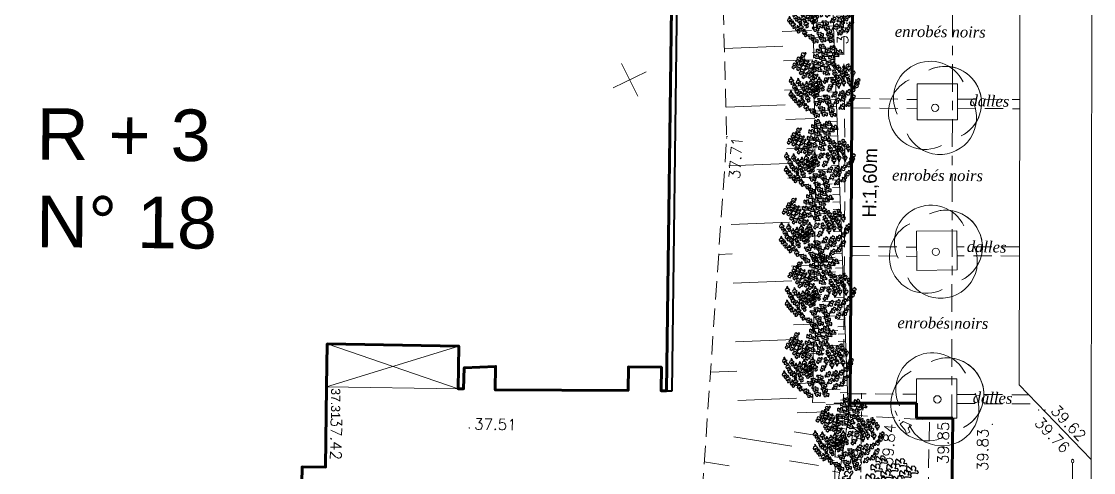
# Model space of a CAD drawing. Extents: x 996 to 1166918, y 537 to 295728.
# Drawn here: x 1134.04 to 1163.28, y 611.75 to 624.05 of the extents above; entities that cross this region are included whole.
import ezdxf

# ---------------------------------------------------------------- set-up
doc = ezdxf.new("R2010")
doc.units = 0
doc.header["$MEASUREMENT"] = 0
for name, pattern in [('CACHEx2', [0.75, 0.5, -0.25]), ('CONTINU', [0]), ('DGN2', [0.75, 0.5, -0.25]), ('DGN3', [1.25, 1, -0.25]), ('DGN4', [1.5, 0.75, -0.25, 0.25, -0.25])]:
    doc.linetypes.add(name, pattern=pattern)
doc.layers.get('0').update_dxf_attribs({"linetype": 'CONTINUOUS', "lineweight": 0})
doc.layers.add('Bardages bois', color=7, linetype='CONTINUOUS', lineweight=40, true_color=0xa35200)
doc.layers.add('Clôtures', color=7, linetype='CONTINUOUS', lineweight=120, true_color=0x04c83f)
doc.layers.add('BATIMENT', color=7, linetype='CONTINU')
doc.layers.add('TEXTE', color=7, linetype='CONTINUOUS')
doc.layers.add('Buissons', color=7, linetype='CONTINUOUS', true_color=0x04ec8b)
for name, color, linetype, lineweight in [('CF-FON-CADASTRE-DIGITALISE', 6, 'DGN4', 0), ('CF-TOPO-ALTITUDE-TN', 94, 'CONTINUOUS', 0), ('CF-TOPO-ALTITUDE-VOIRIE', 7, 'CONTINUOUS', 0), ('CF-TOPO-BATI', 7, 'CONTINUOUS', 0), ('CF-TOPO-CARROYAGE', 7, 'CONTINUOUS', 0), ('CF-TOPO-MOBILIER-FIXE', 7, 'CONTINUOUS', 0), ('CF-TOPO-NATURE-MATERIAUX-TXT', 7, 'CONTINUOUS', 0), ('CF-TOPO-RELIEF-NATUREL', 94, 'CONTINUOUS', 0), ('CF-TOPO-VEGETATION', 94, 'CONTINUOUS', 0), ('CF-TOPO-VOIRIE', 7, 'CONTINUOUS', 0), ('DIVERS', 7, 'CONTINU', 5), ('Texte projet', 7, 'CONTINU', 5)]:
    doc.layers.add(name, color=color, linetype=linetype, lineweight=lineweight)
doc.styles.add('ISO', font='j_iso')
doc.styles.add('LEROY', font='j_leroy')
doc.styles.add('SIMPLEX', font='simplex.shx')
doc.styles.get("Standard").update_dxf_attribs({"font": 'arial.ttf'})
doc.styles.add('Style-Times New Roman IF', font='timesi.ttf')

# ---------------------------------------------------------------- blocks, each defined once
blk = doc.blocks.new('BRANCHS', base_point=(1.4853, 0.588))
for p, q in [((1.4971, 0.6014), (1.4858, 0.588)), ((1.4858, 0.588), (1.5005, 0.5883)), ((1.5146, 0.6522), (1.4864, 0.6366)), ((1.4864, 0.6366), (1.4921, 0.6254)), ((1.4921, 0.6254), (1.5019, 0.6135)), ((1.5019, 0.6135), (1.4971, 0.6014)), ((1.5005, 0.5883), (1.5139, 0.5633)), ((1.5313, 0.6501), (1.5146, 0.6522)), ((1.5199, 0.5964), (1.5255, 0.6211)), ((1.5292, 0.6122), (1.5199, 0.5964)), ((1.5255, 0.6211), (1.5313, 0.6501)), ((1.5487, 0.6203), (1.5292, 0.6122)), ((1.5622, 0.5996), (1.5487, 0.6203)), ((1.5568, 0.5791), (1.5622, 0.5996)), ((1.5139, 0.5633), (1.5211, 0.5412)), ((1.5211, 0.5412), (1.5336, 0.5396)), ((1.5291, 0.572), (1.5482, 0.5759)), ((1.5308, 0.5654), (1.5291, 0.572)), ((1.5407, 0.5536), (1.5308, 0.5654)), ((1.5336, 0.5396), (1.5407, 0.5536)), ((1.5482, 0.5759), (1.5568, 0.5791))]:
    blk.add_line(p, q)
blk = doc.blocks.new('ARBRE12')
at = {"yscale": 3, "zscale": 3}
for p, xscale, rotation in [((-0.069, 1.578), 3.00000000000064, 60.00000000000705), ((0.466, 1.504), 3.00000000000064, 60.00000000000705), ((-0.207, 1.356), 3.00000000000064, 60.00000000000705), ((0.069, 1.181), 3.00000000000064, 60.00000000000705), ((0.225, 1.366), 3.00000000000064, 60.00000000000705), ((0.578, 1.19), 3.00000000000064, 60.00000000000705), ((0.768, 1.301), 3.00000000000064, 60.00000000000705), ((-1.098, 0.971), 3.00000000000064, 119.9999999999929), ((-0.882, 1.184), 3.00000000000064, 119.9999999999929), ((-0.345, 1.088), 3.00000000000064, 60.00000000000705), ((-0.051, 0.996), 3.00000000000064, 60.00000000000705), ((0.397, 1.033), 3.00000000000064, 60.00000000000705), ((-1.287, 0.685), 3.00000000000064, 119.9999999999929), ((-0.934, 0.879), 3.00000000000064, 119.9999999999929), ((-0.744, 0.805), 3.00000000000064, 119.9999999999929), ((-0.658, 0.648), 3.00000000000064, 119.9999999999929), ((-0.414, 0.783), 3.00000000000064, 60.00000000000705), ((-0.12, 0.728), 3.00000000000064, 60.00000000000705), ((0.268, 0.774), 3.00000000000064, 60.00000000000705), ((0.645, 0.837), 3, 180), ((-1.055, 0.602), 3.00000000000064, 119.9999999999929), ((-0.925, 0.399), 3.00000000000064, 119.9999999999929), ((-0.528, 0.436), 3.00000000000064, 119.9999999999929), ((-0.321, 0.652), 3, 180), ((-0.232, 0.46), 3.00000000000064, 60.00000000000705), ((0.13, 0.294), 3.00000000000064, 60.00000000000705), ((0.181, 0.525), 3.00000000000064, 60.00000000000705), ((-0.804, 0.214), 3.00000000000064, 119.9999999999929), ((-0.511, 0.232), 3.00000000000064, 119.9999999999929), ((-0.304, 0.131), 3.00000000000064, 119.9999999999929), ((-1.417, 0.051), 3, 180), ((-1.072, -0.013), 3, 180), ((-0.459, -0.05), 3, 180), ((-0.054, 0.051), 3, 180), ((0.23, -0.026), 3.00000000000064, 119.9999999999929), ((1.573, 0.076), 3.00000000000064, 299.999999999993), ((-1.253, -0.244), 3, 180), ((-0.856, -0.235), 3, 180), ((-0.666, -0.17), 3, 180), ((-0.373, -0.318), 3, 180), ((-0.192, -0.152), 3, 180), ((-0.131, -0.328), 3, 180), ((0.067, -0.263), 3, 180), ((0.412, -0.414), 3.00000000000064, 119.9999999999929), ((1.383, -0.293), 3.00000000000064, 299.999999999993), ((1.538, -0.099), 3.00000000000064, 299.999999999993), ((-1.425, -0.614), 3, 180), ((-1.132, -0.475), 3, 180), ((-0.942, -0.642), 3, 180), ((-0.744, -0.522), 3, 180), ((-0.528, -0.457), 3, 180), ((-0.33, -0.614), 3, 180), ((-0.183, -0.54), 3, 180), ((0.208, -0.65), 3.00000000000064, 240.0000000000071), ((0.477, -0.552), 3.00000000000064, 299.999999999993), ((0.805, -0.506), 3.00000000000064, 299.999999999993), ((1.116, -0.469), 3.00000000000064, 299.999999999993), ((-1.253, -0.826), 3, 180), ((-0.873, -0.956), 3, 180), ((-0.623, -0.799), 3, 180), ((-0.069, -0.807), 3.00000000000064, 240.0000000000071), ((0.251, -0.863), 3.00000000000064, 240.0000000000071), ((0.589, -0.875), 3.00000000000064, 299.999999999993), ((0.891, -0.755), 3.00000000000064, 299.999999999993), ((1.34, -0.728), 3.00000000000064, 299.999999999993), ((-1.037, -1.048), 3, 180), ((-0.692, -1.224), 3, 180), ((-0.25, -0.955), 3.00000000000064, 240.0000000000071), ((-0.034, -1.214), 3.00000000000064, 240.0000000000071), ((0.38, -1.038), 3.00000000000064, 240.0000000000071), ((0.84, -1.143), 3.00000000000064, 299.999999999993), ((1.159, -1.005), 3.00000000000064, 299.999999999993), ((-0.482, -1.316), 3.00000000000064, 240.0000000000071), ((-0.293, -1.519), 3.00000000000064, 240.0000000000071), ((0.087, -1.463), 3.00000000000064, 240.0000000000071), ((0.423, -1.269), 3.00000000000064, 240.0000000000071), ((0.492, -1.491), 3.00000000000064, 240.0000000000071)]:
    blk.add_blockref('BRANCHS', p, dxfattribs=dict(at, xscale=xscale, rotation=rotation))
at = {"xscale": 3, "yscale": 3, "zscale": 3}
for p in [(0.641, 0.59), (0.935, 0.553), (1.124, 0.645), (1.331, 0.396), (0.46, 0.35), (0.624, 0.1), (0.805, 0.304), (1.055, 0.239), (0.357, -0.01), (0.633, -0.177), (0.874, -0.066), (1.167, -0.066)]:
    blk.add_blockref('BRANCHS', p, dxfattribs=at)
blk = doc.blocks.new('cf132arceau-vehicules')
blk.add_line((0.031, 0), (0.969, 0))
for centre in [(0, 0), (1, 0)]:
    blk.add_circle(centre, 0.0314)
blk = doc.blocks.new('cf39entourage-arbre-carre')
at = {"color": 0}
for p, q in [((0, 0), (0, 1)), ((0, 1), (1, 1)), ((1, 1), (1, 0)), ((1, 0), (0, 0))]:
    blk.add_line(p, q, dxfattribs=at)
blk = doc.blocks.new('cf30arbre20')
blk.add_circle((0, 0), 0.1)
for centre, start, end in [((0, 0.3), 0, 180), ((-0.3, 0), 90, 270), ((0.3, 0), 270, 90), ((0, -0.3), 180, 0)]:
    blk.add_arc(centre, 1, start, end)
blk = doc.blocks.new('CROIX')
at = {"linetype": 'CONTINU'}
for p, q in [((0, 0.5), (0, -0.5)), ((-0.5, 0), (0.5, 0))]:
    blk.add_line(p, q, dxfattribs=at)

msp = doc.modelspace()

# ---------------------------------------------------------------- linework, layer by layer
msp.add_line((1163.285, 653.88), (1163.215, 612.108))
at = {"layer": 'Bardages bois', "ltscale": 0.05}
for p, q in [((1151.641, 613.981), (1151.794, 625.82)), ((1151.791, 613.979), (1151.944, 625.818)), ((1151.641, 613.981), (1151.791, 613.979))]:
    msp.add_line(p, q, dxfattribs=at)
at = {"layer": 'BATIMENT'}
for points in [[(1151.794, 625.82), (1151.641, 613.981)], [(1151.641, 613.981), (1151.491, 613.983), (1151.499, 614.623), (1150.599, 614.635), (1150.591, 613.995), (1146.966, 614.007), (1146.976, 614.647), (1146.122, 614.613), (1146.102, 614.039), (1145.952, 614.041), (1145.971, 615.201), (1142.384, 615.262), (1142.365, 614.092), (1142.336, 611.902), (1141.696, 611.91), (1141.684, 611.01)]]:
    msp.add_lwpolyline(points, dxfattribs=at)
at = {"layer": 'BATIMENT', "lineweight": 60}
for points in [[(1151.794, 625.82), (1151.641, 613.981)], [(1151.641, 613.981), (1151.491, 613.983), (1151.499, 614.623), (1150.599, 614.635), (1150.591, 613.995), (1146.966, 614.007), (1146.976, 614.647), (1146.122, 614.613), (1146.102, 614.039), (1145.952, 614.041), (1145.971, 615.201), (1142.384, 615.262), (1142.365, 614.092), (1142.336, 611.902), (1141.696, 611.91), (1141.684, 611.01)]]:
    msp.add_lwpolyline(points, dxfattribs=at)
at = {"layer": 'CF-FON-CADASTRE-DIGITALISE', "lineweight": 0, "flags": 128}
msp.add_lwpolyline([(1050.968, 703.567), (1053.482, 706.703), (1054.868, 711.757), (1098.804, 711.085), (1101.999, 712.978), (1112.616, 712.853), (1112.579, 707.868), (1117.23, 707.834), (1117.273, 710.777), (1153.907, 710.161, -0.128061), (1156.194, 709.608, -0.158091), (1158.331, 707.385, 0.029168), (1158.834, 706.487, -0.115233), (1159.602, 701.898), (1159.408, 609.46), (1158.951, 609.468), (1158.813, 602.433), (1152.032, 598.153, -0.108271), (1148.523, 597.143), (1064.89, 598.051, -0.391305), (1050.624, 612.661), (1050.97, 704.056), (1050.006, 709.836, 0.020715), (1049.379, 712.281, 0.027295), (1048.249, 715.408)], format="xyb", dxfattribs=at)
at = {"layer": 'CF-TOPO-ALTITUDE-TN', "lineweight": 0, "flags": 128}
for points in [[(1153.283, 620.874, 1), (1153.274, 620.87, 1), (1153.283, 620.874)], [(1142.353, 613.304, 1), (1142.344, 613.3, 1), (1142.353, 613.304)], [(1156.606, 613.286, 1), (1156.598, 613.282, 1), (1156.606, 613.286)], [(1156.606, 613.286, 1), (1156.598, 613.282, 1), (1156.606, 613.286)], [(1146.259, 612.974, 1), (1146.25, 612.97, 1), (1146.259, 612.974)], [(1157.992, 613.184, 1), (1157.983, 613.18, 1), (1157.992, 613.184)]]:
    msp.add_lwpolyline(points, format="xyb", dxfattribs=at)
at = {"layer": 'CF-TOPO-ALTITUDE-TN', "lineweight": 0}
for p in [(1153.278, 620.872), (1142.349, 613.302), (1156.602, 613.284), (1156.602, 613.284), (1146.255, 612.972), (1157.988, 613.182)]:
    msp.add_point(p, dxfattribs=at)
at = {"layer": 'CF-TOPO-ALTITUDE-VOIRIE', "lineweight": 0, "flags": 128}
for points in [[(1159.382, 613.232, 1), (1159.373, 613.228, 1), (1159.382, 613.232)], [(1161.792, 613.459, 1), (1161.783, 613.454, 1), (1161.792, 613.459)], [(1161.965, 613.465, 1), (1161.956, 613.461, 1), (1161.965, 613.465)], [(1160.525, 613.069, 1), (1160.516, 613.064, 1), (1160.525, 613.069)]]:
    msp.add_lwpolyline(points, format="xyb", dxfattribs=at)
at = {"layer": 'CF-TOPO-RELIEF-NATUREL', "lineweight": 0}
for p, q in [((1155.594, 623.806), (1154.795, 623.775)), ((1155.986, 624.021), (1155.586, 624.005)), ((1156.19, 623.929), (1155.99, 623.921)), ((1156.002, 623.621), (1155.602, 623.606)), ((1156.198, 623.729), (1155.998, 623.721)), ((1156.205, 623.529), (1156.005, 623.521)), ((1154.81, 623.375), (1153.215, 623.313)), ((1156.017, 623.222), (1155.617, 623.206)), ((1156.213, 623.329), (1156.013, 623.321)), ((1155.625, 623.006), (1154.826, 622.975)), ((1156.221, 623.129), (1156.021, 623.122)), ((1156.229, 622.93), (1156.029, 622.922)), ((1156.033, 622.822), (1155.633, 622.806)), ((1156.236, 622.73), (1156.036, 622.722)), ((1156.048, 622.422), (1155.648, 622.407)), ((1156.244, 622.53), (1156.044, 622.522)), ((1156.252, 622.33), (1156.052, 622.322)), ((1155.656, 622.207), (1154.857, 622.176)), ((1156.063, 622.022), (1155.664, 622.007)), ((1156.259, 622.13), (1156.06, 622.122)), ((1154.872, 621.776), (1153.273, 621.714)), ((1156.267, 621.93), (1156.067, 621.923)), ((1156.275, 621.73), (1156.075, 621.723)), ((1155.687, 621.407), (1154.888, 621.376)), ((1156.079, 621.623), (1155.679, 621.607)), ((1156.283, 621.531), (1156.083, 621.523)), ((1156.094, 621.223), (1155.695, 621.208)), ((1156.29, 621.331), (1156.091, 621.323)), ((1156.298, 621.131), (1156.098, 621.123)), ((1153.304, 620.915), (1153.277, 620.914)), ((1156.11, 620.823), (1155.71, 620.808)), ((1156.306, 620.931), (1156.106, 620.923)), ((1155.718, 620.608), (1154.919, 620.577)), ((1156.314, 620.731), (1156.114, 620.723)), ((1156.321, 620.531), (1156.122, 620.524)), ((1156.125, 620.424), (1155.726, 620.408)), ((1156.329, 620.331), (1156.129, 620.324)), ((1154.934, 620.177), (1153.335, 620.115)), ((1156.141, 620.024), (1155.741, 620.008)), ((1156.337, 620.132), (1156.137, 620.124)), ((1156.345, 619.932), (1156.145, 619.924)), ((1155.749, 619.809), (1154.95, 619.778)), ((1156.352, 619.732), (1156.152, 619.724)), ((1156.156, 619.624), (1155.757, 619.609)), ((1156.36, 619.532), (1156.16, 619.524)), ((1156.172, 619.225), (1155.772, 619.209)), ((1156.368, 619.332), (1156.168, 619.324)), ((1156.376, 619.132), (1156.176, 619.125)), ((1155.78, 619.009), (1154.98, 618.978)), ((1156.187, 618.825), (1155.788, 618.809)), ((1156.383, 618.933), (1156.183, 618.925)), ((1154.996, 618.579), (1153.397, 618.517)), ((1156.391, 618.733), (1156.191, 618.725)), ((1156.399, 618.533), (1156.199, 618.525)), ((1155.811, 618.21), (1155.011, 618.179)), ((1156.203, 618.425), (1155.803, 618.41)), ((1156.406, 618.333), (1156.207, 618.325)), ((1156.218, 618.025), (1155.819, 618.01)), ((1156.414, 618.133), (1156.214, 618.125)), ((1156.422, 617.933), (1156.222, 617.926)), ((1153.428, 617.717), (1153.059, 617.703)), ((1156.234, 617.626), (1155.834, 617.61)), ((1156.43, 617.733), (1156.23, 617.726)), ((1155.842, 617.41), (1155.042, 617.379)), ((1156.437, 617.534), (1156.238, 617.526)), ((1156.445, 617.334), (1156.245, 617.326)), ((1156.249, 617.226), (1155.85, 617.211)), ((1156.453, 617.134), (1156.253, 617.126)), ((1155.058, 616.98), (1153.459, 616.918)), ((1156.265, 616.826), (1155.865, 616.811)), ((1156.461, 616.934), (1156.261, 616.926)), ((1156.468, 616.734), (1156.269, 616.726)), ((1155.873, 616.611), (1155.073, 616.58)), ((1156.28, 616.427), (1155.88, 616.411)), ((1156.476, 616.534), (1156.276, 616.527)), ((1156.484, 616.334), (1156.284, 616.327)), ((1156.492, 616.135), (1156.292, 616.127)), ((1156.296, 616.027), (1155.896, 616.011)), ((1156.499, 615.935), (1156.3, 615.927)), ((1155.904, 615.812), (1155.104, 615.781)), ((1156.311, 615.627), (1155.911, 615.612)), ((1156.507, 615.735), (1156.307, 615.727)), ((1155.12, 615.381), (1153.521, 615.319)), ((1156.515, 615.535), (1156.315, 615.527)), ((1156.523, 615.335), (1156.323, 615.327)), ((1155.935, 615.012), (1155.135, 614.981)), ((1156.327, 615.228), (1155.927, 615.212)), ((1156.53, 615.135), (1156.33, 615.128)), ((1156.342, 614.828), (1155.942, 614.812)), ((1156.538, 614.936), (1156.338, 614.928)), ((1156.546, 614.736), (1156.346, 614.728)), ((1153.552, 614.52), (1152.837, 614.492)), ((1156.358, 614.428), (1155.958, 614.413)), ((1156.554, 614.536), (1156.354, 614.528)), ((1155.966, 614.213), (1155.166, 614.182)), ((1156.561, 614.336), (1156.361, 614.328)), ((1156.569, 614.136), (1156.369, 614.128)), ((1156.373, 614.028), (1155.973, 614.013)), ((1156.577, 613.936), (1156.377, 613.929)), ((1155.182, 613.782), (1153.583, 613.72)), ((1156.388, 613.629), (1155.989, 613.613)), ((1156.584, 613.736), (1156.385, 613.729)), ((1156.592, 613.537), (1156.392, 613.529)), ((1155.997, 613.413), (1155.197, 613.382)), ((1156.397, 613.269), (1156.002, 613.332)), ((1156.6, 613.337), (1156.4, 613.329)), ((1156.334, 612.874), (1155.939, 612.937)), ((1156.547, 612.941), (1156.35, 612.973)), ((1156.579, 613.139), (1156.381, 613.17)), ((1155.054, 612.471), (1153.474, 612.725)), ((1155.907, 612.74), (1155.117, 612.866)), ((1156.515, 612.744), (1156.318, 612.775)), ((1156.27, 612.479), (1155.875, 612.542)), ((1156.452, 612.349), (1156.255, 612.38)), ((1156.484, 612.546), (1156.286, 612.578)), ((1153.347, 611.935), (1152.668, 612.044)), ((1155.781, 611.95), (1154.991, 612.076)), ((1156.207, 612.084), (1155.812, 612.147)), ((1156.42, 612.151), (1156.223, 612.183)), ((1156.357, 611.756), (1156.16, 611.788)), ((1156.389, 611.954), (1156.191, 611.985))]:
    msp.add_line(p, q, dxfattribs=at)
at = {"layer": 'CF-TOPO-RELIEF-NATUREL', "lineweight": 0, "flags": 128}
msp.add_lwpolyline([(1156.641, 638.803), (1156.544, 637.702), (1156.073, 632.188), (1156.163, 624.617), (1156.602, 613.284), (1155.797, 608.263), (1155.71, 607.543, -0.093456), (1151.795, 603.272, -0.086813), (1146.99, 600.835, -0.040542), (1142.603, 599.419, -0.043478), (1137.713, 598.709, -0.024615), (1132.012, 598.662), (1131.398, 599.385, -0.038535), (1130.727, 601.525, -0.03773), (1130.395, 603.695)], format="xyb", dxfattribs=at)
at = {"layer": 'CF-TOPO-RELIEF-NATUREL', "linetype": 'DGN2', "lineweight": 0, "flags": 128}
msp.add_lwpolyline([(1154.714, 635.508), (1153.098, 629.113), (1153.098, 627.847), (1153.278, 620.872), (1152.624, 611.412), (1150.976, 608.416), (1146.329, 604.151), (1144.23, 602.752), (1144.225, 602.178), (1141.116, 601.747), (1139.942, 600.739), (1138.574, 600.735), (1138.56, 601.584), (1134.669, 601.719), (1132.745, 601.719), (1132.137, 603.243), (1132.058, 603.956), (1130.395, 603.695)], dxfattribs=at)
at = {"layer": 'CF-TOPO-VEGETATION', "lineweight": 0}
for p, q in [((1157.878, 613.44), (1157.925, 613.309)), ((1158.009, 613.069), (1158.096, 613.148)), ((1158.149, 612.907), (1158.009, 613.069)), ((1158.096, 613.148), (1158.323, 613.045)), ((1158.323, 613.045), (1158.224, 612.966)), ((1158.224, 612.966), (1158.278, 612.856)), ((1158.179, 612.817), (1158.149, 612.907)), ((1158.278, 612.856), (1158.179, 612.817))]:
    msp.add_line(p, q, dxfattribs=at)
at = {"layer": 'CF-TOPO-VEGETATION', "linetype": 'DGN2', "lineweight": 0, "flags": 128}
msp.add_lwpolyline([(1155.606, 626.569), (1156.441, 626.559), (1156.505, 620.067), (1156.463, 613.644), (1155.622, 613.665), (1155.7, 619.438)], close=True, dxfattribs=at)
msp.add_lwpolyline([(1156.119, 607.737), (1156.197, 606.979), (1156.11, 604.93), (1155.775, 604.509), (1152.674, 602.534), (1152.451, 602.367, 0.377192), (1151.806, 600.888, 0.115805), (1152.094, 600.409), (1153.329, 600.774), (1154.018, 599.734), (1156.827, 601.71), (1155.889, 603.212), (1156.771, 603.687), (1157.652, 603.106), (1158.627, 603.037), (1158.807, 613.185), (1156.273, 613.348)], format="xyb", close=True, dxfattribs=at)
at = {"layer": 'CF-TOPO-VOIRIE', "lineweight": 0, "flags": 128}
for points in [[(1163.208, 610.507), (1163.215, 612.108), (1161.252, 614.141), (1161.297, 634.541), (1161.313, 651.841), (1163.285, 653.88)], [(1156.65, 613.908), (1156.719, 625.832)], [(1159.407, 610.037), (1159.444, 613.226)]]:
    msp.add_lwpolyline(points, dxfattribs=at)
at = {"layer": 'CF-TOPO-VOIRIE', "linetype": 'DGN2', "lineweight": 0, "flags": 128}
for points in [[(1156.695, 621.699), (1158.471, 621.674)], [(1156.696, 621.949), (1158.471, 621.924)], [(1159.567, 621.936), (1161.269, 621.922)], [(1159.571, 621.686), (1161.269, 621.672)], [(1156.673, 617.919), (1158.462, 617.898)], [(1161.26, 617.907), (1159.562, 617.91)], [(1156.671, 617.669), (1158.464, 617.648)], [(1161.26, 617.657), (1159.564, 617.66)], [(1156.581, 613.898), (1158.456, 613.894)], [(1159.553, 613.886), (1161.51, 613.874)], [(1156.588, 613.648), (1158.453, 613.644)], [(1159.553, 613.636), (1161.753, 613.622)]]:
    msp.add_lwpolyline(points, dxfattribs=at)
at = {"layer": 'Clôtures', "ltscale": 0.05}
for p, q in [((1156.648, 613.648), (1156.72, 626.082)), ((1158.453, 613.644), (1156.648, 613.648)), ((1158.453, 613.644), (1158.452, 613.239)), ((1158.452, 613.239), (1159.444, 613.239)), ((1159.408, 609.46), (1159.444, 613.239))]:
    msp.add_line(p, q, dxfattribs=at)
at = {"layer": 'DIVERS', "linetype": 'CACHEx2', "ltscale": 0.3}
msp.add_line((1156.958, 613.918), (1156.916, 609.071), dxfattribs=at)
at = {"layer": 'DIVERS', "ltscale": 0.05}
msp.add_lwpolyline([(1151.794, 625.82), (1151.642, 613.981), (1151.491, 613.983), (1151.499, 614.623), (1150.599, 614.635), (1150.591, 613.995), (1146.966, 614.007), (1146.976, 614.647), (1146.122, 614.613), (1146.114, 614.039), (1145.952, 614.041), (1145.972, 615.201), (1142.384, 615.26), (1142.336, 611.902), (1141.696, 611.91), (1141.684, 611.01)], dxfattribs=at)
at = {"layer": 'DIVERS'}
msp.add_lwpolyline([(1145.971, 615.201), (1142.365, 614.092), (1145.952, 614.041), (1142.384, 615.262)], dxfattribs=at)

# ---------------------------------------------------------------- block references
at = {"layer": 'Buissons', "color": 112, "ltscale": 0.05, "xscale": 0.5625, "yscale": 0.5625, "zscale": 0.5625}
for p in [(1155.866, 624.442), (1155.906, 622.418), (1155.778, 620.361), (1155.644, 618.451), (1155.802, 616.713), (1155.723, 614.782), (1156.565, 612.779)]:
    msp.add_blockref('ARBRE12', p, dxfattribs=at)
at = {"layer": 'Buissons', "color": 112, "ltscale": 0.05}
msp.add_blockref('ARBRE12', (1157.54, 610.406), dxfattribs=at)
at = {"layer": 'CF-TOPO-BATI', "lineweight": 0, "extrusion": (0, 0, -1), "yscale": 1.100000000005821}
for p, xscale, zscale, rotation in [((-1159.57, 622.355), 0.9829125181952594, 1.039809487365249, 269.9462402319193), ((-1159.557, 618.346), 1.068028585333427, 1.083896417498789, 269.4069190021598), ((-1159.553, 614.313), 1.073959470017266, 1.086901751318377, 270.0212238665226)]:
    msp.add_blockref('cf39entourage-arbre-carre', p, dxfattribs=dict(at, xscale=xscale, zscale=zscale, rotation=rotation))
at = {"layer": 'CF-TOPO-CARROYAGE', "rotation": 26.18773148999673}
msp.add_blockref('CROIX', (1150.634, 622.461), dxfattribs=at)
at = {"layer": 'CF-TOPO-MOBILIER-FIXE', "lineweight": 0, "extrusion": (0, 0, -1), "xscale": 1.588615883187647, "zscale": 1.26040306378065, "rotation": 90.70220019173607}
msp.add_blockref('cf132arceau-vehicules', (-1162.694, 610.477), dxfattribs=at)
at = {"layer": 'CF-TOPO-VEGETATION', "lineweight": 0}
for p, rotation in [((1158.962, 621.696), 296.1877314899967), ((1158.962, 621.696), 296.1877314899982), ((1158.984, 617.773), 296.1877314899967), ((1158.984, 617.773), 296.1877314899982), ((1159.024, 613.749), 296.1877314899967), ((1159.024, 613.749), 296.1877314899982)]:
    msp.add_blockref('cf30arbre20', p, dxfattribs=dict(at, rotation=rotation))

# ---------------------------------------------------------------- texts
at = {"layer": 'CF-TOPO-ALTITUDE-TN', "linetype": 'DGN3', "lineweight": 0, "style": 'SIMPLEX'}
for s, rotation, p in [('39.12', 92.2175, (1156.597, 623.425)), ('37.71', 86.0426, (1153.636, 619.744)), ('37.42', 269.2534, (1142.482, 613.256)), ('37.51', 359.0682, (1146.389, 612.927)), ('39.74', 86.0426, (1156.945, 611.897)), ('39.84', 86.0426, (1157.806, 611.921))]:
    msp.add_text(s, height=0.3, rotation=rotation, dxfattribs=at).set_placement(p)
at = {"layer": 'CF-TOPO-ALTITUDE-VOIRIE', "linetype": 'DGN3', "lineweight": 0, "style": 'SIMPLEX'}
for s, rotation, p in [('39.62', 313.9967, (1162.094, 613.418)), ('39.76', 313.9967, (1161.65, 613.09)), ('39.85', 89.3472, (1159.329, 611.983)), ('39.83', 89.3472, (1160.405, 611.794))]:
    msp.add_text(s, height=0.3, rotation=rotation, dxfattribs=at).set_placement(p)
at = {"layer": 'CF-TOPO-NATURE-MATERIAUX-TXT', "color": 7, "linetype": 'DGN3', "lineweight": 0, "style": 'Style-Times New Roman IF'}
for s, rotation, p in [('enrobés noirs', 359.5204, (1157.863, 623.632)), ('dalles', 358.7189, (1159.899, 621.748)), ('enrobés noirs', 359.5204, (1157.788, 619.716)), ('dalles', 358.7189, (1159.824, 617.771)), ('enrobés noirs', 359.5204, (1157.933, 615.69)), ('dalles', 358.7189, (1159.986, 613.652))]:
    msp.add_text(s, height=0.3, rotation=rotation, dxfattribs=at).set_placement(p)
at = {"layer": 'DIVERS', "style": 'ISO'}
msp.add_text('37.31', height=0.25, rotation=269.8214, dxfattribs=at).set_placement((1142.489, 614.054))
at = {"layer": 'TEXTE'}
for s, p in [('R + 3 ', (1134.45, 620.283)), ('N° 18', (1134.438, 617.9))]:
    msp.add_text(s, height=1.4063, rotation=359.4879, dxfattribs=at).set_placement(p)
at = {"layer": 'Texte projet', "style": 'LEROY'}
msp.add_text('H:1,60m', height=0.375, rotation=88.9495, dxfattribs=at).set_placement((1157.351, 618.703))

doc.saveas('drawing.dxf')
